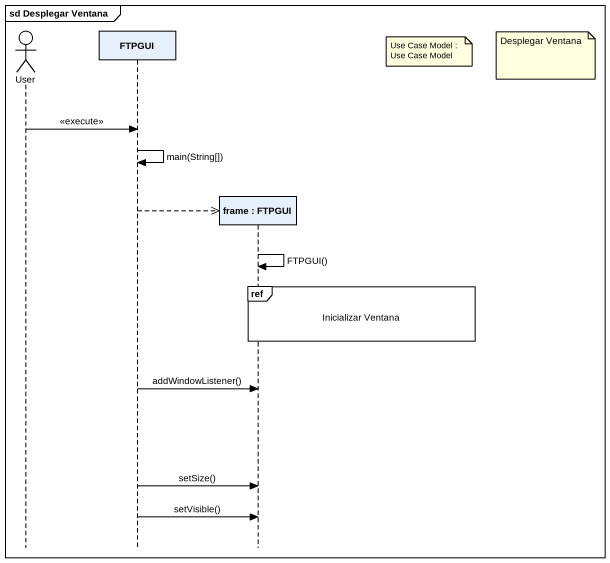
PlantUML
@startuml
mainframe sd Desplegar Ventana
hide footbox
actor User
participant FTPGUI
participant "frame : FTPGUI" as frame_

note right of frame_ : Use Case Model : Use Case Model
note right of frame_ : Desplegar Ventana
User -> FTPGUI : <<execute>>
FTPGUI -> FTPGUI : main(String[])
FTPGUI -->> frame_ **
frame_ -> frame_ : FTPGUI()
ref over frame_ : Inicializar Ventana
FTPGUI -> frame_ : addWindowListener()
FTPGUI -> frame_ : setSize()
FTPGUI -> frame_ : setVisible()
@enduml
